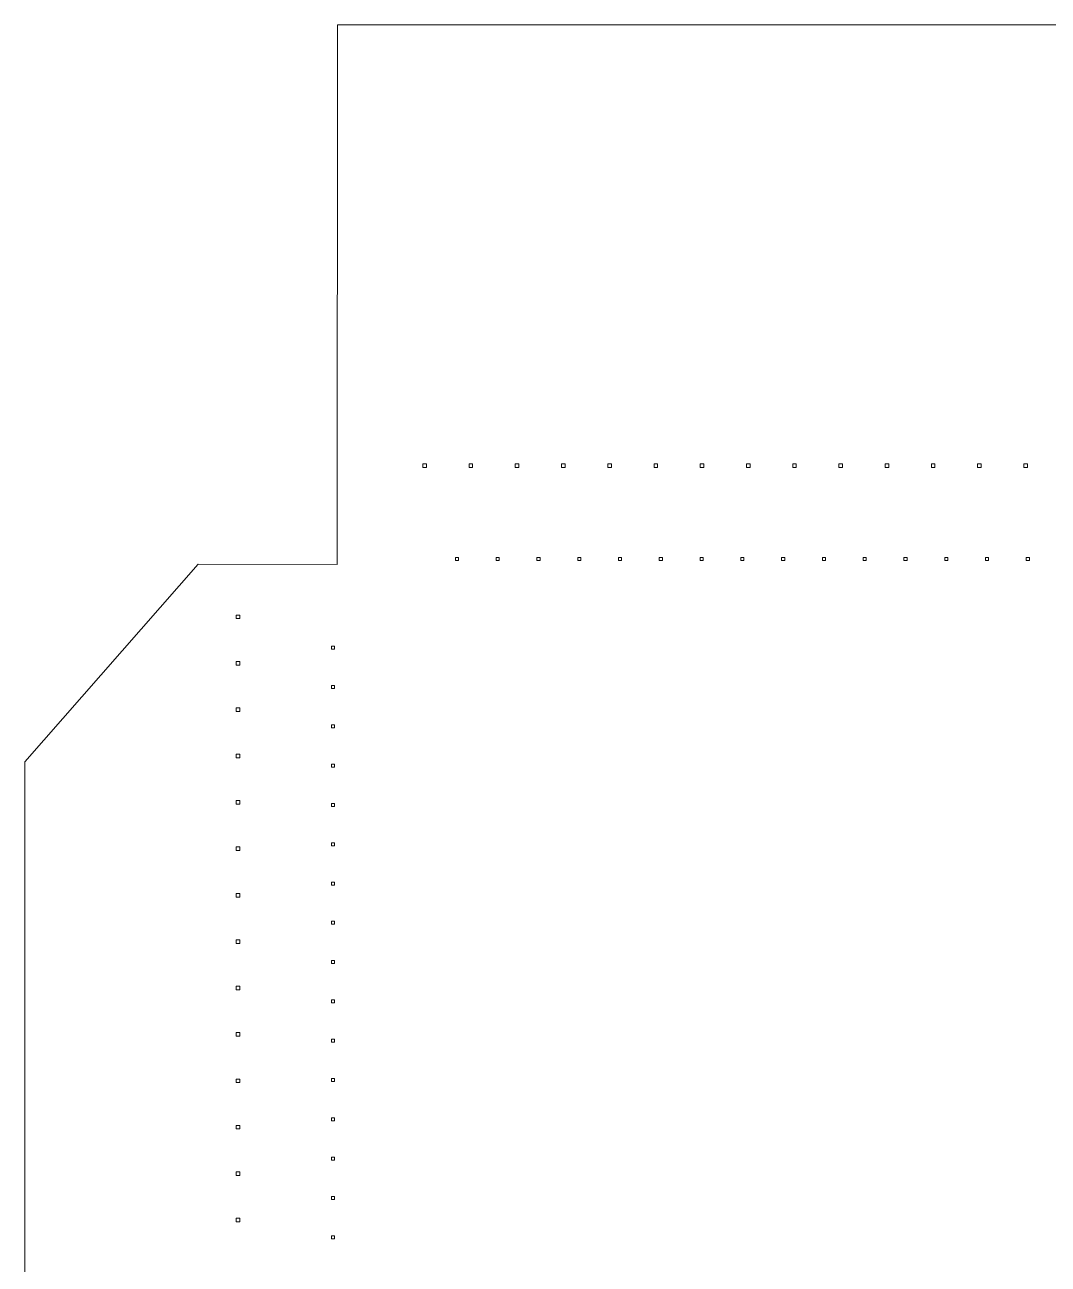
# Model space of a CAD drawing. Header units: centimetres. Extents: x -11.2 to 11.2, y -13.5 to 13.5.
# Drawn here: x -11.17 to 0.01, y 0.01 to 13.55 of the extents above; entities that cross this region are included whole.
import ezdxf

# ---------------------------------------------------------------- set-up
doc = ezdxf.new("R2010")
doc.units = ezdxf.units.CM
doc.header["$MEASUREMENT"] = 0
doc.layers.add('Layer 1', color=7, linetype='Continuous')

msp = doc.modelspace()

# ---------------------------------------------------------------- linework, layer by layer
at = {"layer": 'Layer 1', "color": 29, "lineweight": 13}
for points, knots in [([(-7.75477, 13.54749), (-7.75477, 13.54749), (-7.7556, 7.64977), (-7.7556, 7.64977), (-7.7556, 7.64977), (-7.7556, 7.64977), (-9.27695, 7.65473), (-9.27695, 7.65473), (-9.27695, 7.65473), (-9.27695, 7.65473), (-11.16955, 5.49589), (-11.16955, 5.49589), (-11.16955, 5.49589), (-11.16955, 5.49589), (-11.16955, -4.25152), (-11.16955, -4.25152), (-11.16955, -4.25152), (-11.16955, -4.25152), (-8.80484, -4.25152), (-8.80484, -4.25152), (-8.80484, -4.25152), (-8.80484, -4.25152), (-8.80484, -5.04362), (-8.80484, -5.04362), (-8.80484, -5.04362), (-8.80484, -5.04362), (-8.49891, -5.35947), (-8.49891, -5.35947), (-8.49891, -5.35947), (-8.49891, -5.35947), (-8.10452, -5.35947), (-8.10452, -5.35947), (-8.10452, -5.35947), (-8.10452, -5.35947), (-7.83663, -5.09984), (-7.83663, -5.09984), (-7.83663, -5.09984), (-7.83663, -5.09984), (-7.83663, -4.24656), (-7.83663, -4.24656), (-7.83663, -4.24656), (-7.83663, -4.24656), (-7.7556, -4.24656), (-7.7556, -4.24656), (-7.7556, -4.24656), (-7.7556, -4.24656), (-7.75312, -13.54749), (-7.75312, -13.54749), (-7.75312, -13.54749), (-7.75312, -13.54749), (7.72087, -13.54749), (7.72087, -13.54749), (7.72087, -13.54749), (7.72087, -13.54749), (7.72418, -4.24656), (7.72418, -4.24656), (7.72418, -4.24656), (7.72418, -4.24656), (7.80934, -4.24656), (7.80934, -4.24656), (7.80934, -4.24656), (7.80934, -4.24656), (7.80934, -4.99153), (7.80934, -4.99153), (7.80934, -4.99153), (7.80934, -4.99153), (8.11527, -5.30738), (8.11527, -5.30738), (8.11527, -5.30738), (8.11527, -5.30738), (8.50966, -5.30738), (8.50966, -5.30738), (8.50966, -5.30738), (8.50966, -5.30738), (8.77755, -5.04775), (8.77755, -5.04775), (8.77755, -5.04775), (8.77755, -5.04775), (8.77755, -4.24656), (8.77755, -4.24656), (8.77755, -4.24656), (8.77755, -4.24656), (8.7883, -4.24656), (8.7883, -4.24656), (8.7883, -4.24656), (8.7883, -4.24656), (8.7883, -4.25152), (8.7883, -4.25152), (8.7883, -4.25152), (8.7883, -4.25152), (11.16955, -4.25152), (11.16955, -4.25152), (11.16955, -4.25152), (11.16955, -4.25152), (11.16955, 5.49589), (11.16955, 5.49589), (11.16955, 5.49589), (11.16955, 5.49589), (9.27695, 7.65473), (9.27695, 7.65473), (9.27695, 7.65473), (9.27695, 7.65473), (7.72418, 7.64977), (7.72418, 7.64977), (7.72418, 7.64977), (7.72418, 7.64977), (7.72335, 13.54749), (7.72335, 13.54749), (7.72335, 13.54749), (7.72335, 13.54749), (-7.75477, 13.54749), (-7.75477, 13.54749)], [0, 0, 0, 0, 0.03448276, 0.03448276, 0.03448276, 0.03448276, 0.06896552, 0.06896552, 0.06896552, 0.06896552, 0.10344828, 0.10344828, 0.10344828, 0.10344828, 0.13793103, 0.13793103, 0.13793103, 0.13793103, 0.17241379, 0.17241379, 0.17241379, 0.17241379, 0.20689655, 0.20689655, 0.20689655, 0.20689655, 0.24137931, 0.24137931, 0.24137931, 0.24137931, 0.27586207, 0.27586207, 0.27586207, 0.27586207, 0.31034483, 0.31034483, 0.31034483, 0.31034483, 0.34482759, 0.34482759, 0.34482759, 0.34482759, 0.37931034, 0.37931034, 0.37931034, 0.37931034, 0.4137931, 0.4137931, 0.4137931, 0.4137931, 0.44827586, 0.44827586, 0.44827586, 0.44827586, 0.48275862, 0.48275862, 0.48275862, 0.48275862, 0.51724138, 0.51724138, 0.51724138, 0.51724138, 0.55172414, 0.55172414, 0.55172414, 0.55172414, 0.5862069, 0.5862069, 0.5862069, 0.5862069, 0.62068966, 0.62068966, 0.62068966, 0.62068966, 0.65517241, 0.65517241, 0.65517241, 0.65517241, 0.68965517, 0.68965517, 0.68965517, 0.68965517, 0.72413793, 0.72413793, 0.72413793, 0.72413793, 0.75862069, 0.75862069, 0.75862069, 0.75862069, 0.79310345, 0.79310345, 0.79310345, 0.79310345, 0.82758621, 0.82758621, 0.82758621, 0.82758621, 0.86206897, 0.86206897, 0.86206897, 0.86206897, 0.89655172, 0.89655172, 0.89655172, 0.89655172, 0.93103448, 0.93103448, 0.93103448, 0.93103448, 1, 1, 1, 1]), ([(-6.82046, 8.75109), (-6.82046, 8.75109), (-6.7816, 8.75109), (-6.7816, 8.75109), (-6.7816, 8.75109), (-6.7816, 8.75109), (-6.7816, 8.71223), (-6.7816, 8.71223), (-6.7816, 8.71223), (-6.7816, 8.71223), (-6.82046, 8.71223), (-6.82046, 8.71223), (-6.82046, 8.71223), (-6.82046, 8.71223), (-6.82046, 8.75109), (-6.82046, 8.75109)], [0, 0, 0, 0, 0.2, 0.2, 0.2, 0.2, 0.4, 0.4, 0.4, 0.4, 0.6, 0.6, 0.6, 0.6, 1, 1, 1, 1]), ([(-6.31527, 8.75109), (-6.31527, 8.75109), (-6.27641, 8.75109), (-6.27641, 8.75109), (-6.27641, 8.75109), (-6.27641, 8.75109), (-6.27641, 8.71223), (-6.27641, 8.71223), (-6.27641, 8.71223), (-6.27641, 8.71223), (-6.31527, 8.71223), (-6.31527, 8.71223), (-6.31527, 8.71223), (-6.31527, 8.71223), (-6.31527, 8.75109), (-6.31527, 8.75109)], [0, 0, 0, 0, 0.2, 0.2, 0.2, 0.2, 0.4, 0.4, 0.4, 0.4, 0.6, 0.6, 0.6, 0.6, 1, 1, 1, 1]), ([(-5.81008, 8.75109), (-5.81008, 8.75109), (-5.77122, 8.75109), (-5.77122, 8.75109), (-5.77122, 8.75109), (-5.77122, 8.75109), (-5.77122, 8.71223), (-5.77122, 8.71223), (-5.77122, 8.71223), (-5.77122, 8.71223), (-5.81008, 8.71223), (-5.81008, 8.71223), (-5.81008, 8.71223), (-5.81008, 8.71223), (-5.81008, 8.75109), (-5.81008, 8.75109)], [0, 0, 0, 0, 0.2, 0.2, 0.2, 0.2, 0.4, 0.4, 0.4, 0.4, 0.6, 0.6, 0.6, 0.6, 1, 1, 1, 1]), ([(-5.3049, 8.75109), (-5.3049, 8.75109), (-5.26604, 8.75109), (-5.26604, 8.75109), (-5.26604, 8.75109), (-5.26604, 8.75109), (-5.26604, 8.71223), (-5.26604, 8.71223), (-5.26604, 8.71223), (-5.26604, 8.71223), (-5.3049, 8.71223), (-5.3049, 8.71223), (-5.3049, 8.71223), (-5.3049, 8.71223), (-5.3049, 8.75109), (-5.3049, 8.75109)], [0, 0, 0, 0, 0.2, 0.2, 0.2, 0.2, 0.4, 0.4, 0.4, 0.4, 0.6, 0.6, 0.6, 0.6, 1, 1, 1, 1]), ([(-4.79971, 8.75109), (-4.79971, 8.75109), (-4.76085, 8.75109), (-4.76085, 8.75109), (-4.76085, 8.75109), (-4.76085, 8.75109), (-4.76085, 8.71223), (-4.76085, 8.71223), (-4.76085, 8.71223), (-4.76085, 8.71223), (-4.79971, 8.71223), (-4.79971, 8.71223), (-4.79971, 8.71223), (-4.79971, 8.71223), (-4.79971, 8.75109), (-4.79971, 8.75109)], [0, 0, 0, 0, 0.2, 0.2, 0.2, 0.2, 0.4, 0.4, 0.4, 0.4, 0.6, 0.6, 0.6, 0.6, 1, 1, 1, 1]), ([(-4.29452, 8.75109), (-4.29452, 8.75109), (-4.25566, 8.75109), (-4.25566, 8.75109), (-4.25566, 8.75109), (-4.25566, 8.75109), (-4.25566, 8.71223), (-4.25566, 8.71223), (-4.25566, 8.71223), (-4.25566, 8.71223), (-4.29452, 8.71223), (-4.29452, 8.71223), (-4.29452, 8.71223), (-4.29452, 8.71223), (-4.29452, 8.75109), (-4.29452, 8.75109)], [0, 0, 0, 0, 0.2, 0.2, 0.2, 0.2, 0.4, 0.4, 0.4, 0.4, 0.6, 0.6, 0.6, 0.6, 1, 1, 1, 1]), ([(-3.79016, 8.75109), (-3.79016, 8.75109), (-3.7513, 8.75109), (-3.7513, 8.75109), (-3.7513, 8.75109), (-3.7513, 8.75109), (-3.7513, 8.71223), (-3.7513, 8.71223), (-3.7513, 8.71223), (-3.7513, 8.71223), (-3.79016, 8.71223), (-3.79016, 8.71223), (-3.79016, 8.71223), (-3.79016, 8.71223), (-3.79016, 8.75109), (-3.79016, 8.75109)], [0, 0, 0, 0, 0.2, 0.2, 0.2, 0.2, 0.4, 0.4, 0.4, 0.4, 0.6, 0.6, 0.6, 0.6, 1, 1, 1, 1]), ([(-3.28497, 8.75109), (-3.28497, 8.75109), (-3.24611, 8.75109), (-3.24611, 8.75109), (-3.24611, 8.75109), (-3.24611, 8.75109), (-3.24611, 8.71223), (-3.24611, 8.71223), (-3.24611, 8.71223), (-3.24611, 8.71223), (-3.28497, 8.71223), (-3.28497, 8.71223), (-3.28497, 8.71223), (-3.28497, 8.71223), (-3.28497, 8.75109), (-3.28497, 8.75109)], [0, 0, 0, 0, 0.2, 0.2, 0.2, 0.2, 0.4, 0.4, 0.4, 0.4, 0.6, 0.6, 0.6, 0.6, 1, 1, 1, 1]), ([(-2.77978, 8.75109), (-2.77978, 8.75109), (-2.74092, 8.75109), (-2.74092, 8.75109), (-2.74092, 8.75109), (-2.74092, 8.75109), (-2.74092, 8.71223), (-2.74092, 8.71223), (-2.74092, 8.71223), (-2.74092, 8.71223), (-2.77978, 8.71223), (-2.77978, 8.71223), (-2.77978, 8.71223), (-2.77978, 8.71223), (-2.77978, 8.75109), (-2.77978, 8.75109)], [0, 0, 0, 0, 0.2, 0.2, 0.2, 0.2, 0.4, 0.4, 0.4, 0.4, 0.6, 0.6, 0.6, 0.6, 1, 1, 1, 1]), ([(-2.27459, 8.75109), (-2.27459, 8.75109), (-2.23573, 8.75109), (-2.23573, 8.75109), (-2.23573, 8.75109), (-2.23573, 8.75109), (-2.23573, 8.71223), (-2.23573, 8.71223), (-2.23573, 8.71223), (-2.23573, 8.71223), (-2.27459, 8.71223), (-2.27459, 8.71223), (-2.27459, 8.71223), (-2.27459, 8.71223), (-2.27459, 8.75109), (-2.27459, 8.75109)], [0, 0, 0, 0, 0.2, 0.2, 0.2, 0.2, 0.4, 0.4, 0.4, 0.4, 0.6, 0.6, 0.6, 0.6, 1, 1, 1, 1]), ([(-1.7694, 8.75109), (-1.7694, 8.75109), (-1.73054, 8.75109), (-1.73054, 8.75109), (-1.73054, 8.75109), (-1.73054, 8.75109), (-1.73054, 8.71223), (-1.73054, 8.71223), (-1.73054, 8.71223), (-1.73054, 8.71223), (-1.7694, 8.71223), (-1.7694, 8.71223), (-1.7694, 8.71223), (-1.7694, 8.71223), (-1.7694, 8.75109), (-1.7694, 8.75109)], [0, 0, 0, 0, 0.2, 0.2, 0.2, 0.2, 0.4, 0.4, 0.4, 0.4, 0.6, 0.6, 0.6, 0.6, 1, 1, 1, 1]), ([(-1.26421, 8.75109), (-1.26421, 8.75109), (-1.22535, 8.75109), (-1.22535, 8.75109), (-1.22535, 8.75109), (-1.22535, 8.75109), (-1.22535, 8.71223), (-1.22535, 8.71223), (-1.22535, 8.71223), (-1.22535, 8.71223), (-1.26421, 8.71223), (-1.26421, 8.71223), (-1.26421, 8.71223), (-1.26421, 8.71223), (-1.26421, 8.75109), (-1.26421, 8.75109)], [0, 0, 0, 0, 0.2, 0.2, 0.2, 0.2, 0.4, 0.4, 0.4, 0.4, 0.6, 0.6, 0.6, 0.6, 1, 1, 1, 1]), ([(-0.75902, 8.75109), (-0.75902, 8.75109), (-0.72016, 8.75109), (-0.72016, 8.75109), (-0.72016, 8.75109), (-0.72016, 8.75109), (-0.72016, 8.71223), (-0.72016, 8.71223), (-0.72016, 8.71223), (-0.72016, 8.71223), (-0.75902, 8.71223), (-0.75902, 8.71223), (-0.75902, 8.71223), (-0.75902, 8.71223), (-0.75902, 8.75109), (-0.75902, 8.75109)], [0, 0, 0, 0, 0.2, 0.2, 0.2, 0.2, 0.4, 0.4, 0.4, 0.4, 0.6, 0.6, 0.6, 0.6, 1, 1, 1, 1]), ([(-0.25383, 8.75109), (-0.25383, 8.75109), (-0.21497, 8.75109), (-0.21497, 8.75109), (-0.21497, 8.75109), (-0.21497, 8.75109), (-0.21497, 8.71223), (-0.21497, 8.71223), (-0.21497, 8.71223), (-0.21497, 8.71223), (-0.25383, 8.71223), (-0.25383, 8.71223), (-0.25383, 8.71223), (-0.25383, 8.71223), (-0.25383, 8.75109), (-0.25383, 8.75109)], [0, 0, 0, 0, 0.2, 0.2, 0.2, 0.2, 0.4, 0.4, 0.4, 0.4, 0.6, 0.6, 0.6, 0.6, 1, 1, 1, 1]), ([(-6.46493, 7.72831), (-6.46493, 7.72831), (-6.43103, 7.72831), (-6.43103, 7.72831), (-6.43103, 7.72831), (-6.43103, 7.72831), (-6.43103, 7.69524), (-6.43103, 7.69524), (-6.43103, 7.69524), (-6.43103, 7.69524), (-6.46493, 7.69524), (-6.46493, 7.69524), (-6.46493, 7.69524), (-6.46493, 7.69524), (-6.46493, 7.72831), (-6.46493, 7.72831)], [0, 0, 0, 0, 0.2, 0.2, 0.2, 0.2, 0.4, 0.4, 0.4, 0.4, 0.6, 0.6, 0.6, 0.6, 1, 1, 1, 1]), ([(-6.01927, 7.72831), (-6.01927, 7.72831), (-5.98537, 7.72831), (-5.98537, 7.72831), (-5.98537, 7.72831), (-5.98537, 7.72831), (-5.98537, 7.69524), (-5.98537, 7.69524), (-5.98537, 7.69524), (-5.98537, 7.69524), (-6.01927, 7.69524), (-6.01927, 7.69524), (-6.01927, 7.69524), (-6.01927, 7.69524), (-6.01927, 7.72831), (-6.01927, 7.72831)], [0, 0, 0, 0, 0.2, 0.2, 0.2, 0.2, 0.4, 0.4, 0.4, 0.4, 0.6, 0.6, 0.6, 0.6, 1, 1, 1, 1]), ([(-5.57361, 7.72831), (-5.57361, 7.72831), (-5.53971, 7.72831), (-5.53971, 7.72831), (-5.53971, 7.72831), (-5.53971, 7.72831), (-5.53971, 7.69524), (-5.53971, 7.69524), (-5.53971, 7.69524), (-5.53971, 7.69524), (-5.57361, 7.69524), (-5.57361, 7.69524), (-5.57361, 7.69524), (-5.57361, 7.69524), (-5.57361, 7.72831), (-5.57361, 7.72831)], [0, 0, 0, 0, 0.2, 0.2, 0.2, 0.2, 0.4, 0.4, 0.4, 0.4, 0.6, 0.6, 0.6, 0.6, 1, 1, 1, 1]), ([(-5.12878, 7.72831), (-5.12878, 7.72831), (-5.09406, 7.72831), (-5.09406, 7.72831), (-5.09406, 7.72831), (-5.09406, 7.72831), (-5.09406, 7.69524), (-5.09406, 7.69524), (-5.09406, 7.69524), (-5.09406, 7.69524), (-5.12878, 7.69524), (-5.12878, 7.69524), (-5.12878, 7.69524), (-5.12878, 7.69524), (-5.12878, 7.72831), (-5.12878, 7.72831)], [0, 0, 0, 0, 0.2, 0.2, 0.2, 0.2, 0.4, 0.4, 0.4, 0.4, 0.6, 0.6, 0.6, 0.6, 1, 1, 1, 1]), ([(-4.68313, 7.72831), (-4.68313, 7.72831), (-4.6484, 7.72831), (-4.6484, 7.72831), (-4.6484, 7.72831), (-4.6484, 7.72831), (-4.6484, 7.69524), (-4.6484, 7.69524), (-4.6484, 7.69524), (-4.6484, 7.69524), (-4.68313, 7.69524), (-4.68313, 7.69524), (-4.68313, 7.69524), (-4.68313, 7.69524), (-4.68313, 7.72831), (-4.68313, 7.72831)], [0, 0, 0, 0, 0.2, 0.2, 0.2, 0.2, 0.4, 0.4, 0.4, 0.4, 0.6, 0.6, 0.6, 0.6, 1, 1, 1, 1]), ([(-4.23747, 7.72831), (-4.23747, 7.72831), (-4.20357, 7.72831), (-4.20357, 7.72831), (-4.20357, 7.72831), (-4.20357, 7.72831), (-4.20357, 7.69524), (-4.20357, 7.69524), (-4.20357, 7.69524), (-4.20357, 7.69524), (-4.23747, 7.69524), (-4.23747, 7.69524), (-4.23747, 7.69524), (-4.23747, 7.69524), (-4.23747, 7.72831), (-4.23747, 7.72831)], [0, 0, 0, 0, 0.2, 0.2, 0.2, 0.2, 0.4, 0.4, 0.4, 0.4, 0.6, 0.6, 0.6, 0.6, 1, 1, 1, 1]), ([(-3.79181, 7.72831), (-3.79181, 7.72831), (-3.75791, 7.72831), (-3.75791, 7.72831), (-3.75791, 7.72831), (-3.75791, 7.72831), (-3.75791, 7.69524), (-3.75791, 7.69524), (-3.75791, 7.69524), (-3.75791, 7.69524), (-3.79181, 7.69524), (-3.79181, 7.69524), (-3.79181, 7.69524), (-3.79181, 7.69524), (-3.79181, 7.72831), (-3.79181, 7.72831)], [0, 0, 0, 0, 0.2, 0.2, 0.2, 0.2, 0.4, 0.4, 0.4, 0.4, 0.6, 0.6, 0.6, 0.6, 1, 1, 1, 1]), ([(-3.34615, 7.72831), (-3.34615, 7.72831), (-3.31225, 7.72831), (-3.31225, 7.72831), (-3.31225, 7.72831), (-3.31225, 7.72831), (-3.31225, 7.69524), (-3.31225, 7.69524), (-3.31225, 7.69524), (-3.31225, 7.69524), (-3.34615, 7.69524), (-3.34615, 7.69524), (-3.34615, 7.69524), (-3.34615, 7.69524), (-3.34615, 7.72831), (-3.34615, 7.72831)], [0, 0, 0, 0, 0.2, 0.2, 0.2, 0.2, 0.4, 0.4, 0.4, 0.4, 0.6, 0.6, 0.6, 0.6, 1, 1, 1, 1]), ([(-2.90132, 7.72831), (-2.90132, 7.72831), (-2.8666, 7.72831), (-2.8666, 7.72831), (-2.8666, 7.72831), (-2.8666, 7.72831), (-2.8666, 7.69524), (-2.8666, 7.69524), (-2.8666, 7.69524), (-2.8666, 7.69524), (-2.90132, 7.69524), (-2.90132, 7.69524), (-2.90132, 7.69524), (-2.90132, 7.69524), (-2.90132, 7.72831), (-2.90132, 7.72831)], [0, 0, 0, 0, 0.2, 0.2, 0.2, 0.2, 0.4, 0.4, 0.4, 0.4, 0.6, 0.6, 0.6, 0.6, 1, 1, 1, 1]), ([(-2.45566, 7.72831), (-2.45566, 7.72831), (-2.42094, 7.72831), (-2.42094, 7.72831), (-2.42094, 7.72831), (-2.42094, 7.72831), (-2.42094, 7.69524), (-2.42094, 7.69524), (-2.42094, 7.69524), (-2.42094, 7.69524), (-2.45566, 7.69524), (-2.45566, 7.69524), (-2.45566, 7.69524), (-2.45566, 7.69524), (-2.45566, 7.72831), (-2.45566, 7.72831)], [0, 0, 0, 0, 0.2, 0.2, 0.2, 0.2, 0.4, 0.4, 0.4, 0.4, 0.6, 0.6, 0.6, 0.6, 1, 1, 1, 1]), ([(-2.01001, 7.72831), (-2.01001, 7.72831), (-1.97611, 7.72831), (-1.97611, 7.72831), (-1.97611, 7.72831), (-1.97611, 7.72831), (-1.97611, 7.69524), (-1.97611, 7.69524), (-1.97611, 7.69524), (-1.97611, 7.69524), (-2.01001, 7.69524), (-2.01001, 7.69524), (-2.01001, 7.69524), (-2.01001, 7.69524), (-2.01001, 7.72831), (-2.01001, 7.72831)], [0, 0, 0, 0, 0.2, 0.2, 0.2, 0.2, 0.4, 0.4, 0.4, 0.4, 0.6, 0.6, 0.6, 0.6, 1, 1, 1, 1]), ([(-1.56435, 7.72831), (-1.56435, 7.72831), (-1.53045, 7.72831), (-1.53045, 7.72831), (-1.53045, 7.72831), (-1.53045, 7.72831), (-1.53045, 7.69524), (-1.53045, 7.69524), (-1.53045, 7.69524), (-1.53045, 7.69524), (-1.56435, 7.69524), (-1.56435, 7.69524), (-1.56435, 7.69524), (-1.56435, 7.69524), (-1.56435, 7.72831), (-1.56435, 7.72831)], [0, 0, 0, 0, 0.2, 0.2, 0.2, 0.2, 0.4, 0.4, 0.4, 0.4, 0.6, 0.6, 0.6, 0.6, 1, 1, 1, 1]), ([(-1.11869, 7.72831), (-1.11869, 7.72831), (-1.08479, 7.72831), (-1.08479, 7.72831), (-1.08479, 7.72831), (-1.08479, 7.72831), (-1.08479, 7.69524), (-1.08479, 7.69524), (-1.08479, 7.69524), (-1.08479, 7.69524), (-1.11869, 7.69524), (-1.11869, 7.69524), (-1.11869, 7.69524), (-1.11869, 7.69524), (-1.11869, 7.72831), (-1.11869, 7.72831)], [0, 0, 0, 0, 0.2, 0.2, 0.2, 0.2, 0.4, 0.4, 0.4, 0.4, 0.6, 0.6, 0.6, 0.6, 1, 1, 1, 1]), ([(-0.67386, 7.72831), (-0.67386, 7.72831), (-0.63913, 7.72831), (-0.63913, 7.72831), (-0.63913, 7.72831), (-0.63913, 7.72831), (-0.63913, 7.69524), (-0.63913, 7.69524), (-0.63913, 7.69524), (-0.63913, 7.69524), (-0.67386, 7.69524), (-0.67386, 7.69524), (-0.67386, 7.69524), (-0.67386, 7.69524), (-0.67386, 7.72831), (-0.67386, 7.72831)], [0, 0, 0, 0, 0.2, 0.2, 0.2, 0.2, 0.4, 0.4, 0.4, 0.4, 0.6, 0.6, 0.6, 0.6, 1, 1, 1, 1]), ([(-0.2282, 7.72831), (-0.2282, 7.72831), (-0.19348, 7.72831), (-0.19348, 7.72831), (-0.19348, 7.72831), (-0.19348, 7.72831), (-0.19348, 7.69524), (-0.19348, 7.69524), (-0.19348, 7.69524), (-0.19348, 7.69524), (-0.2282, 7.69524), (-0.2282, 7.69524), (-0.2282, 7.69524), (-0.2282, 7.69524), (-0.2282, 7.72831), (-0.2282, 7.72831)], [0, 0, 0, 0, 0.2, 0.2, 0.2, 0.2, 0.4, 0.4, 0.4, 0.4, 0.6, 0.6, 0.6, 0.6, 1, 1, 1, 1]), ([(-8.86023, 7.0991), (-8.86023, 7.0991), (-8.82137, 7.0991), (-8.82137, 7.0991), (-8.82137, 7.0991), (-8.82137, 7.0991), (-8.82137, 7.06024), (-8.82137, 7.06024), (-8.82137, 7.06024), (-8.82137, 7.06024), (-8.86023, 7.06024), (-8.86023, 7.06024), (-8.86023, 7.06024), (-8.86023, 7.06024), (-8.86023, 7.0991), (-8.86023, 7.0991)], [0, 0, 0, 0, 0.2, 0.2, 0.2, 0.2, 0.4, 0.4, 0.4, 0.4, 0.6, 0.6, 0.6, 0.6, 1, 1, 1, 1]), ([(-7.81844, 6.75845), (-7.81844, 6.75845), (-7.78454, 6.75845), (-7.78454, 6.75845), (-7.78454, 6.75845), (-7.78454, 6.75845), (-7.78454, 6.72538), (-7.78454, 6.72538), (-7.78454, 6.72538), (-7.78454, 6.72538), (-7.81844, 6.72538), (-7.81844, 6.72538), (-7.81844, 6.72538), (-7.81844, 6.72538), (-7.81844, 6.75845), (-7.81844, 6.75845)], [0, 0, 0, 0, 0.2, 0.2, 0.2, 0.2, 0.4, 0.4, 0.4, 0.4, 0.6, 0.6, 0.6, 0.6, 1, 1, 1, 1]), ([(-8.86023, 6.59226), (-8.86023, 6.59226), (-8.82137, 6.59226), (-8.82137, 6.59226), (-8.82137, 6.59226), (-8.82137, 6.59226), (-8.82137, 6.55257), (-8.82137, 6.55257), (-8.82137, 6.55257), (-8.82137, 6.55257), (-8.86023, 6.55257), (-8.86023, 6.55257), (-8.86023, 6.55257), (-8.86023, 6.55257), (-8.86023, 6.59226), (-8.86023, 6.59226)], [0, 0, 0, 0, 0.2, 0.2, 0.2, 0.2, 0.4, 0.4, 0.4, 0.4, 0.6, 0.6, 0.6, 0.6, 1, 1, 1, 1]), ([(-7.81844, 6.32933), (-7.81844, 6.32933), (-7.78454, 6.32933), (-7.78454, 6.32933), (-7.78454, 6.32933), (-7.78454, 6.32933), (-7.78454, 6.29626), (-7.78454, 6.29626), (-7.78454, 6.29626), (-7.78454, 6.29626), (-7.81844, 6.29626), (-7.81844, 6.29626), (-7.81844, 6.29626), (-7.81844, 6.29626), (-7.81844, 6.32933), (-7.81844, 6.32933)], [0, 0, 0, 0, 0.2, 0.2, 0.2, 0.2, 0.4, 0.4, 0.4, 0.4, 0.6, 0.6, 0.6, 0.6, 1, 1, 1, 1]), ([(-8.86023, 6.08542), (-8.86023, 6.08542), (-8.82137, 6.08542), (-8.82137, 6.08542), (-8.82137, 6.08542), (-8.82137, 6.08542), (-8.82137, 6.04573), (-8.82137, 6.04573), (-8.82137, 6.04573), (-8.82137, 6.04573), (-8.86023, 6.04573), (-8.86023, 6.04573), (-8.86023, 6.04573), (-8.86023, 6.04573), (-8.86023, 6.08542), (-8.86023, 6.08542)], [0, 0, 0, 0, 0.2, 0.2, 0.2, 0.2, 0.4, 0.4, 0.4, 0.4, 0.6, 0.6, 0.6, 0.6, 1, 1, 1, 1]), ([(-7.81844, 5.89938), (-7.81844, 5.89938), (-7.78454, 5.89938), (-7.78454, 5.89938), (-7.78454, 5.89938), (-7.78454, 5.89938), (-7.78454, 5.86631), (-7.78454, 5.86631), (-7.78454, 5.86631), (-7.78454, 5.86631), (-7.81844, 5.86631), (-7.81844, 5.86631), (-7.81844, 5.86631), (-7.81844, 5.86631), (-7.81844, 5.89938), (-7.81844, 5.89938)], [0, 0, 0, 0, 0.2, 0.2, 0.2, 0.2, 0.4, 0.4, 0.4, 0.4, 0.6, 0.6, 0.6, 0.6, 1, 1, 1, 1]), ([(-8.86023, 5.57857), (-8.86023, 5.57857), (-8.82137, 5.57857), (-8.82137, 5.57857), (-8.82137, 5.57857), (-8.82137, 5.57857), (-8.82137, 5.53889), (-8.82137, 5.53889), (-8.82137, 5.53889), (-8.82137, 5.53889), (-8.86023, 5.53889), (-8.86023, 5.53889), (-8.86023, 5.53889), (-8.86023, 5.53889), (-8.86023, 5.57857), (-8.86023, 5.57857)], [0, 0, 0, 0, 0.2, 0.2, 0.2, 0.2, 0.4, 0.4, 0.4, 0.4, 0.6, 0.6, 0.6, 0.6, 1, 1, 1, 1]), ([(-7.81844, 5.47026), (-7.81844, 5.47026), (-7.78454, 5.47026), (-7.78454, 5.47026), (-7.78454, 5.47026), (-7.78454, 5.47026), (-7.78454, 5.43719), (-7.78454, 5.43719), (-7.78454, 5.43719), (-7.78454, 5.43719), (-7.81844, 5.43719), (-7.81844, 5.43719), (-7.81844, 5.43719), (-7.81844, 5.43719), (-7.81844, 5.47026), (-7.81844, 5.47026)], [0, 0, 0, 0, 0.2, 0.2, 0.2, 0.2, 0.4, 0.4, 0.4, 0.4, 0.6, 0.6, 0.6, 0.6, 1, 1, 1, 1]), ([(-8.86023, 5.07173), (-8.86023, 5.07173), (-8.82137, 5.07173), (-8.82137, 5.07173), (-8.82137, 5.07173), (-8.82137, 5.07173), (-8.82137, 5.03204), (-8.82137, 5.03204), (-8.82137, 5.03204), (-8.82137, 5.03204), (-8.86023, 5.03204), (-8.86023, 5.03204), (-8.86023, 5.03204), (-8.86023, 5.03204), (-8.86023, 5.07173), (-8.86023, 5.07173)], [0, 0, 0, 0, 0.2, 0.2, 0.2, 0.2, 0.4, 0.4, 0.4, 0.4, 0.6, 0.6, 0.6, 0.6, 1, 1, 1, 1]), ([(-7.81844, 5.04114), (-7.81844, 5.04114), (-7.78454, 5.04114), (-7.78454, 5.04114), (-7.78454, 5.04114), (-7.78454, 5.04114), (-7.78454, 5.00807), (-7.78454, 5.00807), (-7.78454, 5.00807), (-7.78454, 5.00807), (-7.81844, 5.00807), (-7.81844, 5.00807), (-7.81844, 5.00807), (-7.81844, 5.00807), (-7.81844, 5.04114), (-7.81844, 5.04114)], [0, 0, 0, 0, 0.2, 0.2, 0.2, 0.2, 0.4, 0.4, 0.4, 0.4, 0.6, 0.6, 0.6, 0.6, 1, 1, 1, 1]), ([(-7.81844, 4.61202), (-7.81844, 4.61202), (-7.78454, 4.61202), (-7.78454, 4.61202), (-7.78454, 4.61202), (-7.78454, 4.61202), (-7.78454, 4.57895), (-7.78454, 4.57895), (-7.78454, 4.57895), (-7.78454, 4.57895), (-7.81844, 4.57895), (-7.81844, 4.57895), (-7.81844, 4.57895), (-7.81844, 4.57895), (-7.81844, 4.61202), (-7.81844, 4.61202)], [0, 0, 0, 0, 0.2, 0.2, 0.2, 0.2, 0.4, 0.4, 0.4, 0.4, 0.6, 0.6, 0.6, 0.6, 1, 1, 1, 1]), ([(-8.86023, 4.56489), (-8.86023, 4.56489), (-8.82137, 4.56489), (-8.82137, 4.56489), (-8.82137, 4.56489), (-8.82137, 4.56489), (-8.82137, 4.5252), (-8.82137, 4.5252), (-8.82137, 4.5252), (-8.82137, 4.5252), (-8.86023, 4.5252), (-8.86023, 4.5252), (-8.86023, 4.5252), (-8.86023, 4.5252), (-8.86023, 4.56489), (-8.86023, 4.56489)], [0, 0, 0, 0, 0.2, 0.2, 0.2, 0.2, 0.4, 0.4, 0.4, 0.4, 0.6, 0.6, 0.6, 0.6, 1, 1, 1, 1]), ([(-7.81844, 4.18207), (-7.81844, 4.18207), (-7.78454, 4.18207), (-7.78454, 4.18207), (-7.78454, 4.18207), (-7.78454, 4.18207), (-7.78454, 4.149), (-7.78454, 4.149), (-7.78454, 4.149), (-7.78454, 4.149), (-7.81844, 4.149), (-7.81844, 4.149), (-7.81844, 4.149), (-7.81844, 4.149), (-7.81844, 4.18207), (-7.81844, 4.18207)], [0, 0, 0, 0, 0.2, 0.2, 0.2, 0.2, 0.4, 0.4, 0.4, 0.4, 0.6, 0.6, 0.6, 0.6, 1, 1, 1, 1]), ([(-8.86023, 4.05722), (-8.86023, 4.05722), (-8.82137, 4.05722), (-8.82137, 4.05722), (-8.82137, 4.05722), (-8.82137, 4.05722), (-8.82137, 4.01836), (-8.82137, 4.01836), (-8.82137, 4.01836), (-8.82137, 4.01836), (-8.86023, 4.01836), (-8.86023, 4.01836), (-8.86023, 4.01836), (-8.86023, 4.01836), (-8.86023, 4.05722), (-8.86023, 4.05722)], [0, 0, 0, 0, 0.2, 0.2, 0.2, 0.2, 0.4, 0.4, 0.4, 0.4, 0.6, 0.6, 0.6, 0.6, 1, 1, 1, 1]), ([(-7.81844, 3.75295), (-7.81844, 3.75295), (-7.78454, 3.75295), (-7.78454, 3.75295), (-7.78454, 3.75295), (-7.78454, 3.75295), (-7.78454, 3.71988), (-7.78454, 3.71988), (-7.78454, 3.71988), (-7.78454, 3.71988), (-7.81844, 3.71988), (-7.81844, 3.71988), (-7.81844, 3.71988), (-7.81844, 3.71988), (-7.81844, 3.75295), (-7.81844, 3.75295)], [0, 0, 0, 0, 0.2, 0.2, 0.2, 0.2, 0.4, 0.4, 0.4, 0.4, 0.6, 0.6, 0.6, 0.6, 1, 1, 1, 1]), ([(-8.86023, 3.55038), (-8.86023, 3.55038), (-8.82137, 3.55038), (-8.82137, 3.55038), (-8.82137, 3.55038), (-8.82137, 3.55038), (-8.82137, 3.51152), (-8.82137, 3.51152), (-8.82137, 3.51152), (-8.82137, 3.51152), (-8.86023, 3.51152), (-8.86023, 3.51152), (-8.86023, 3.51152), (-8.86023, 3.51152), (-8.86023, 3.55038), (-8.86023, 3.55038)], [0, 0, 0, 0, 0.2, 0.2, 0.2, 0.2, 0.4, 0.4, 0.4, 0.4, 0.6, 0.6, 0.6, 0.6, 1, 1, 1, 1]), ([(-7.81844, 3.32383), (-7.81844, 3.32383), (-7.78454, 3.32383), (-7.78454, 3.32383), (-7.78454, 3.32383), (-7.78454, 3.32383), (-7.78454, 3.29076), (-7.78454, 3.29076), (-7.78454, 3.29076), (-7.78454, 3.29076), (-7.81844, 3.29076), (-7.81844, 3.29076), (-7.81844, 3.29076), (-7.81844, 3.29076), (-7.81844, 3.32383), (-7.81844, 3.32383)], [0, 0, 0, 0, 0.2, 0.2, 0.2, 0.2, 0.4, 0.4, 0.4, 0.4, 0.6, 0.6, 0.6, 0.6, 1, 1, 1, 1]), ([(-8.86023, 3.04354), (-8.86023, 3.04354), (-8.82137, 3.04354), (-8.82137, 3.04354), (-8.82137, 3.04354), (-8.82137, 3.04354), (-8.82137, 3.00467), (-8.82137, 3.00467), (-8.82137, 3.00467), (-8.82137, 3.00467), (-8.86023, 3.00467), (-8.86023, 3.00467), (-8.86023, 3.00467), (-8.86023, 3.00467), (-8.86023, 3.04354), (-8.86023, 3.04354)], [0, 0, 0, 0, 0.2, 0.2, 0.2, 0.2, 0.4, 0.4, 0.4, 0.4, 0.6, 0.6, 0.6, 0.6, 1, 1, 1, 1]), ([(-7.81844, 2.89388), (-7.81844, 2.89388), (-7.78454, 2.89388), (-7.78454, 2.89388), (-7.78454, 2.89388), (-7.78454, 2.89388), (-7.78454, 2.86081), (-7.78454, 2.86081), (-7.78454, 2.86081), (-7.78454, 2.86081), (-7.81844, 2.86081), (-7.81844, 2.86081), (-7.81844, 2.86081), (-7.81844, 2.86081), (-7.81844, 2.89388), (-7.81844, 2.89388)], [0, 0, 0, 0, 0.2, 0.2, 0.2, 0.2, 0.4, 0.4, 0.4, 0.4, 0.6, 0.6, 0.6, 0.6, 1, 1, 1, 1]), ([(-8.86023, 2.53669), (-8.86023, 2.53669), (-8.82137, 2.53669), (-8.82137, 2.53669), (-8.82137, 2.53669), (-8.82137, 2.53669), (-8.82137, 2.49783), (-8.82137, 2.49783), (-8.82137, 2.49783), (-8.82137, 2.49783), (-8.86023, 2.49783), (-8.86023, 2.49783), (-8.86023, 2.49783), (-8.86023, 2.49783), (-8.86023, 2.53669), (-8.86023, 2.53669)], [0, 0, 0, 0, 0.2, 0.2, 0.2, 0.2, 0.4, 0.4, 0.4, 0.4, 0.6, 0.6, 0.6, 0.6, 1, 1, 1, 1]), ([(-7.81844, 2.46476), (-7.81844, 2.46476), (-7.78454, 2.46476), (-7.78454, 2.46476), (-7.78454, 2.46476), (-7.78454, 2.46476), (-7.78454, 2.43169), (-7.78454, 2.43169), (-7.78454, 2.43169), (-7.78454, 2.43169), (-7.81844, 2.43169), (-7.81844, 2.43169), (-7.81844, 2.43169), (-7.81844, 2.43169), (-7.81844, 2.46476), (-7.81844, 2.46476)], [0, 0, 0, 0, 0.2, 0.2, 0.2, 0.2, 0.4, 0.4, 0.4, 0.4, 0.6, 0.6, 0.6, 0.6, 1, 1, 1, 1]), ([(-7.81844, 2.03564), (-7.81844, 2.03564), (-7.78454, 2.03564), (-7.78454, 2.03564), (-7.78454, 2.03564), (-7.78454, 2.03564), (-7.78454, 2.00257), (-7.78454, 2.00257), (-7.78454, 2.00257), (-7.78454, 2.00257), (-7.81844, 2.00257), (-7.81844, 2.00257), (-7.81844, 2.00257), (-7.81844, 2.00257), (-7.81844, 2.03564), (-7.81844, 2.03564)], [0, 0, 0, 0, 0.2, 0.2, 0.2, 0.2, 0.4, 0.4, 0.4, 0.4, 0.6, 0.6, 0.6, 0.6, 1, 1, 1, 1]), ([(-8.86023, 2.02985), (-8.86023, 2.02985), (-8.82137, 2.02985), (-8.82137, 2.02985), (-8.82137, 2.02985), (-8.82137, 2.02985), (-8.82137, 1.99099), (-8.82137, 1.99099), (-8.82137, 1.99099), (-8.82137, 1.99099), (-8.86023, 1.99099), (-8.86023, 1.99099), (-8.86023, 1.99099), (-8.86023, 1.99099), (-8.86023, 2.02985), (-8.86023, 2.02985)], [0, 0, 0, 0, 0.2, 0.2, 0.2, 0.2, 0.4, 0.4, 0.4, 0.4, 0.6, 0.6, 0.6, 0.6, 1, 1, 1, 1]), ([(-8.86023, 1.52301), (-8.86023, 1.52301), (-8.82137, 1.52301), (-8.82137, 1.52301), (-8.82137, 1.52301), (-8.82137, 1.52301), (-8.82137, 1.48415), (-8.82137, 1.48415), (-8.82137, 1.48415), (-8.82137, 1.48415), (-8.86023, 1.48415), (-8.86023, 1.48415), (-8.86023, 1.48415), (-8.86023, 1.48415), (-8.86023, 1.52301), (-8.86023, 1.52301)], [0, 0, 0, 0, 0.2, 0.2, 0.2, 0.2, 0.4, 0.4, 0.4, 0.4, 0.6, 0.6, 0.6, 0.6, 1, 1, 1, 1]), ([(-7.81844, 1.60569), (-7.81844, 1.60569), (-7.78454, 1.60569), (-7.78454, 1.60569), (-7.78454, 1.60569), (-7.78454, 1.60569), (-7.78454, 1.57344), (-7.78454, 1.57344), (-7.78454, 1.57344), (-7.78454, 1.57344), (-7.81844, 1.57344), (-7.81844, 1.57344), (-7.81844, 1.57344), (-7.81844, 1.57344), (-7.81844, 1.60569), (-7.81844, 1.60569)], [0, 0, 0, 0, 0.2, 0.2, 0.2, 0.2, 0.4, 0.4, 0.4, 0.4, 0.6, 0.6, 0.6, 0.6, 1, 1, 1, 1]), ([(-7.81844, 1.17657), (-7.81844, 1.17657), (-7.78454, 1.17657), (-7.78454, 1.17657), (-7.78454, 1.17657), (-7.78454, 1.17657), (-7.78454, 1.1435), (-7.78454, 1.1435), (-7.78454, 1.1435), (-7.78454, 1.1435), (-7.81844, 1.1435), (-7.81844, 1.1435), (-7.81844, 1.1435), (-7.81844, 1.1435), (-7.81844, 1.17657), (-7.81844, 1.17657)], [0, 0, 0, 0, 0.2, 0.2, 0.2, 0.2, 0.4, 0.4, 0.4, 0.4, 0.6, 0.6, 0.6, 0.6, 1, 1, 1, 1]), ([(-8.86023, 1.01617), (-8.86023, 1.01617), (-8.82137, 1.01617), (-8.82137, 1.01617), (-8.82137, 1.01617), (-8.82137, 1.01617), (-8.82137, 0.9773), (-8.82137, 0.9773), (-8.82137, 0.9773), (-8.82137, 0.9773), (-8.86023, 0.9773), (-8.86023, 0.9773), (-8.86023, 0.9773), (-8.86023, 0.9773), (-8.86023, 1.01617), (-8.86023, 1.01617)], [0, 0, 0, 0, 0.2, 0.2, 0.2, 0.2, 0.4, 0.4, 0.4, 0.4, 0.6, 0.6, 0.6, 0.6, 1, 1, 1, 1]), ([(-7.81844, 0.74745), (-7.81844, 0.74745), (-7.78454, 0.74745), (-7.78454, 0.74745), (-7.78454, 0.74745), (-7.78454, 0.74745), (-7.78454, 0.71438), (-7.78454, 0.71438), (-7.78454, 0.71438), (-7.78454, 0.71438), (-7.81844, 0.71438), (-7.81844, 0.71438), (-7.81844, 0.71438), (-7.81844, 0.71438), (-7.81844, 0.74745), (-7.81844, 0.74745)], [0, 0, 0, 0, 0.2, 0.2, 0.2, 0.2, 0.4, 0.4, 0.4, 0.4, 0.6, 0.6, 0.6, 0.6, 1, 1, 1, 1]), ([(-8.86023, 0.50932), (-8.86023, 0.50932), (-8.82137, 0.50932), (-8.82137, 0.50932), (-8.82137, 0.50932), (-8.82137, 0.50932), (-8.82137, 0.47046), (-8.82137, 0.47046), (-8.82137, 0.47046), (-8.82137, 0.47046), (-8.86023, 0.47046), (-8.86023, 0.47046), (-8.86023, 0.47046), (-8.86023, 0.47046), (-8.86023, 0.50932), (-8.86023, 0.50932)], [0, 0, 0, 0, 0.2, 0.2, 0.2, 0.2, 0.4, 0.4, 0.4, 0.4, 0.6, 0.6, 0.6, 0.6, 1, 1, 1, 1]), ([(-7.81844, 0.31833), (-7.81844, 0.31833), (-7.78454, 0.31833), (-7.78454, 0.31833), (-7.78454, 0.31833), (-7.78454, 0.31833), (-7.78454, 0.28525), (-7.78454, 0.28525), (-7.78454, 0.28525), (-7.78454, 0.28525), (-7.81844, 0.28525), (-7.81844, 0.28525), (-7.81844, 0.28525), (-7.81844, 0.28525), (-7.81844, 0.31833), (-7.81844, 0.31833)], [0, 0, 0, 0, 0.2, 0.2, 0.2, 0.2, 0.4, 0.4, 0.4, 0.4, 0.6, 0.6, 0.6, 0.6, 1, 1, 1, 1])]:
    msp.add_open_spline(points, degree=3, knots=knots, dxfattribs=at)

doc.saveas('drawing.dxf')
